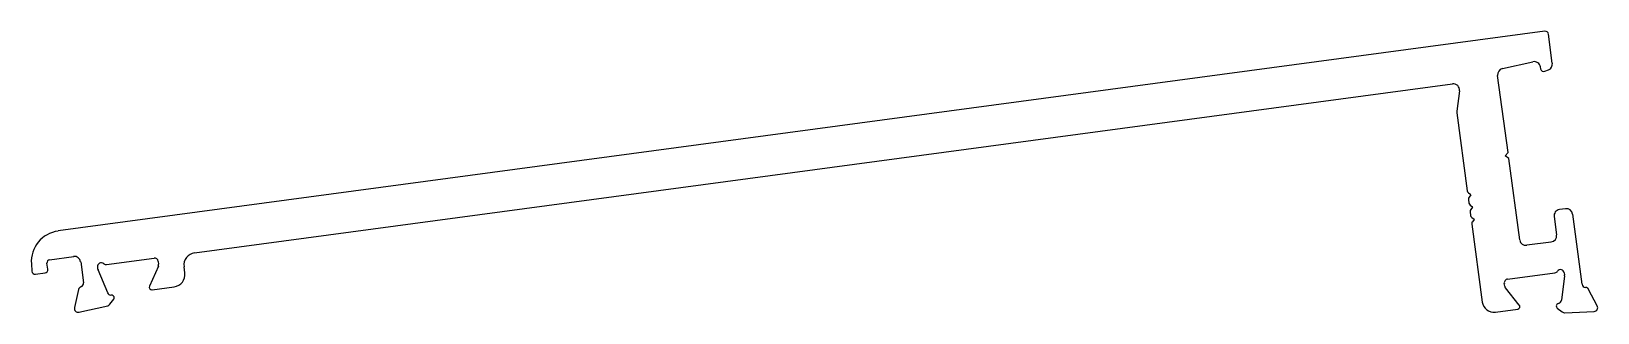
# Model space of a CAD drawing. Extents: x -36 to 91, y 16 to 39.
import ezdxf

# ---------------------------------------------------------------- set-up
doc = ezdxf.new("R2010")
doc.units = 0
doc.layers.get('0').update_dxf_attribs({"linetype": 'CONTINUOUS'})

msp = doc.modelspace()

# ---------------------------------------------------------------- linework, layer by layer
for p, q in [((86.47, 39.14), (-33.35, 23.04)), ((87.07, 36.57), (86.76, 38.92)), ((83.05, 36.14), (85.5, 36.69)), ((83.5, 29.38), (82.66, 35.58)), ((86.1, 36.27), (86.12, 36.11)), ((86.47, 35.92), (86.77, 36.04)), ((-22.36, 21.28), (79.02, 34.91)), ((79.58, 34.35), (79.37, 32.7)), ((79.37, 32.57), (80.22, 26.28)), ((83.28, 29.1), (83.5, 29.38)), ((83.56, 28.88), (83.28, 29.1)), ((84.45, 22.32), (83.56, 28.88)), ((80.31, 26.11), (80.5, 25.97)), ((80.31, 25.58), (80.35, 25.29)), ((80.51, 25.96), (80.36, 25.76)), ((80.44, 24.59), (80.48, 24.3)), ((80.45, 25.12), (80.64, 24.98)), ((80.64, 24.97), (80.49, 24.77)), ((80.58, 24.13), (80.77, 23.99)), ((87.22, 24.2), (87.42, 22.72)), ((88.14, 24.83), (87.65, 24.76)), ((89.47, 18.75), (88.71, 24.4)), ((80.58, 23.6), (81.42, 17.31)), ((80.77, 23.97), (80.63, 23.78)), ((86.99, 22.15), (85.01, 21.89)), ((-35.51, 20.4), (-35.47, 19.79)), ((-34.2, 19.95), (-34.26, 20.44)), ((-34.05, 20.72), (-32.1, 20.98)), ((-31.54, 20.56), (-31.32, 18.87)), ((-29.45, 20.33), (-25.63, 20.85)), ((-25.28, 20.21), (-26, 18.58)), ((-25.29, 20.59), (-25.26, 20.37)), ((-35.19, 19.56), (-34.41, 19.67)), ((-30.15, 19.97), (-30.17, 20.13)), ((-29.36, 18.06), (-30.13, 19.9)), ((-23.15, 19.66), (-23.21, 20.16)), ((83.46, 19.16), (87.28, 19.67)), ((88.05, 19.43), (87.8, 17.46)), ((88.03, 19.67), (88.05, 19.51)), ((-31.71, 18.33), (-32.04, 16.86)), ((-29.01, 17.86), (-29.12, 17.88)), ((-25.79, 18.3), (-24.01, 18.54)), ((83.23, 18.6), (83.2, 18.82)), ((84.41, 17.07), (83.29, 18.45)), ((90.69, 17), (89.99, 18.33)), ((-31.68, 16.5), (-29.36, 17.02)), ((-29.19, 17.13), (-28.88, 17.54)), ((82.48, 16.5), (84.29, 16.75)), ((87.46, 16.83), (87.87, 16.52)), ((87.61, 17.22), (87.51, 17.17)), ((88.07, 16.45), (90.44, 16.56))]:
    msp.add_line(p, q)
for centre, radius, start, end in [((86.51, 38.89), 0.25, 7.6528, 97.6528), ((85.61, 36.2), 0.5, 7.6528, 102.6528), ((83.16, 35.65), 0.5, 102.6631, 187.6528), ((86.37, 36.15), 0.25, 187.6528, 292.6528), ((86.58, 36.5), 0.5, 292.6528, 7.6528), ((79.09, 34.41), 0.5, 352.6528, 97.6528), ((79.87, 32.63), 0.5, 172.6528, 187.6528), ((80.46, 26.31), 0.25, 187.6528, 232.6528), ((80.56, 25.61), 0.25, 142.6528, 187.6528), ((80.6, 25.32), 0.25, 187.6528, 232.6528), ((80.5, 25.96), 0.008, 322.6528, 52.6528), ((80.69, 24.62), 0.25, 142.6528, 187.6528), ((80.73, 24.33), 0.25, 187.6528, 232.6528), ((80.63, 24.97), 0.008, 322.6528, 52.6528), ((87.71, 24.27), 0.5, 97.6528, 187.6528), ((88.21, 24.34), 0.5, 7.6528, 97.6528), ((-33.02, 20.56), 2.5, 97.6528, 183.6839), ((80.82, 23.63), 0.25, 142.6528, 187.6528), ((80.77, 23.98), 0.008, 322.6528, 52.6528), ((84.94, 22.38), 0.5, 187.6528, 277.6528), ((86.92, 22.65), 0.5, 277.6528, 7.6528), ((-34.01, 20.47), 0.25, 97.6528, 187.6528), ((-32.04, 20.49), 0.5, 7.6528, 97.6528), ((-29.88, 20.17), 0.3, 49.4631, 187.6528), ((-29.49, 20.63), 0.3, 229.4631, 277.6528), ((-25.59, 20.55), 0.3, 7.6528, 97.6528), ((-25.56, 20.33), 0.3, 336.2528, 7.6528), ((-22.22, 20.29), 1, 97.6528, 187.6528), ((-35.22, 19.81), 0.25, 184.0304, 277.6786), ((-34.44, 19.91), 0.25, 277.7006, 7.6528), ((-29.85, 20.01), 0.3, 187.6528, 202.6528), ((-24.14, 19.53), 1, 277.6528, 7.6528), ((83.5, 18.86), 0.3, 97.6528, 187.6528), ((87.24, 19.97), 0.3, 277.6528, 325.8425), ((87.73, 19.63), 0.3, 7.6528, 145.8425), ((87.75, 19.47), 0.3, 352.6528, 7.6528), ((-31.42, 18.26), 0.3, 108.5571, 167.6528), ((-31.61, 18.83), 0.3, 288.5571, 7.6528), ((-29.09, 18.17), 0.3, 202.6528, 262.6528), ((-29.03, 17.66), 0.2, 322.6528, 82.6528), ((-25.82, 18.5), 0.2, 156.2528, 277.6528), ((83.53, 18.64), 0.3, 187.6528, 219.0528), ((89.76, 18.79), 0.3, 187.6528, 266.7485), ((89.73, 18.19), 0.3, 27.6528, 86.7485), ((-31.74, 16.79), 0.3, 167.6528, 282.6528), ((-29.43, 17.31), 0.3, 282.6528, 322.6528), ((82.35, 17.44), 0.942, 187.6528, 277.6528), ((84.26, 16.94), 0.2, 277.6528, 39.0528), ((87.58, 16.99), 0.2, 112.6528, 232.6528), ((87.5, 17.49), 0.3, 292.6528, 352.6528), ((88.05, 16.75), 0.3, 232.6528, 272.6528), ((90.43, 16.86), 0.3, 272.6528, 27.6528)]:
    msp.add_arc(centre, radius, start, end)

doc.saveas('drawing.dxf')
